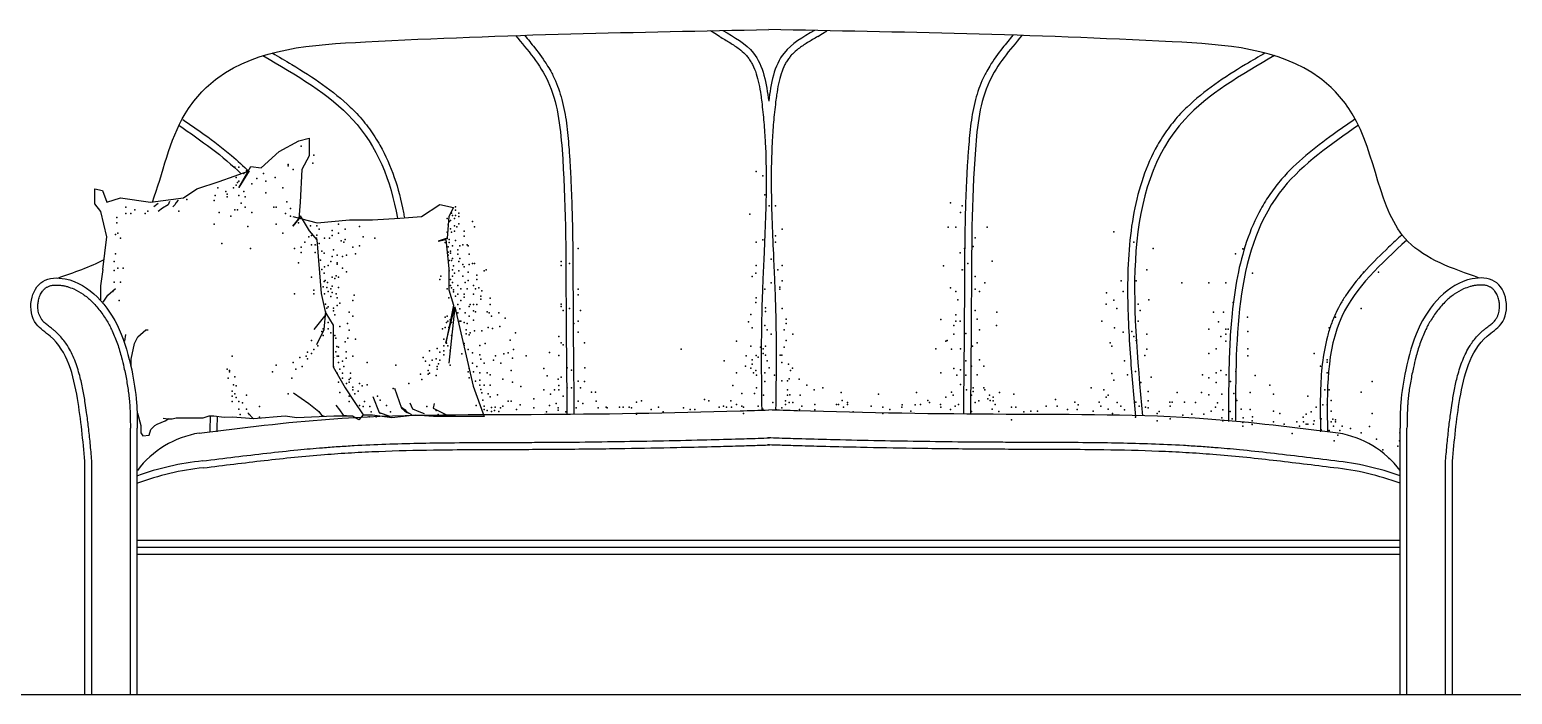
# Model space of a CAD drawing. Header units: inches. Extents: x 11 to 53.5, y 7.4 to 32.2.
# Drawn here: x 43.636 to 45.755, y 24.025 to 24.975 of the extents above; entities that cross this region are included whole.
import ezdxf

# ---------------------------------------------------------------- set-up
doc = ezdxf.new("R2010")
doc.units = ezdxf.units.IN
doc.header["$MEASUREMENT"] = 0
doc.layers.add('02', color=2, linetype='Continuous')
doc.layers.add('1', color=1, linetype='Continuous')

msp = doc.modelspace()

# ---------------------------------------------------------------- linework, layer by layer
at = {"layer": '02'}
for p, q in [((44.6153, 24.9696), (44.6092, 24.9735)), ((44.622, 24.9652), (44.6153, 24.9696)), ((44.7625, 24.9652), (44.7691, 24.9696)), ((44.7691, 24.9696), (44.7753, 24.9735)), ((43.8195, 24.7264), (43.8131, 24.7216)), ((43.8259, 24.72), (43.8195, 24.7152)), ((43.8339, 24.7248), (43.8259, 24.72)), ((43.8355, 24.7296), (43.8339, 24.7248)), ((43.8435, 24.7248), (43.8403, 24.7216)), ((43.8451, 24.728), (43.8435, 24.7248)), ((43.8483, 24.7312), (43.8451, 24.728)), ((45.5975, 24.6817), (45.5977, 24.6818)), ((45.5977, 24.6818), (45.5978, 24.6819)), ((43.7405, 24.632), (43.7371, 24.6088)), ((43.7371, 24.6088), (43.7371, 24.5886)), ((43.741, 24.5857), (43.7474, 24.5953)), ((43.7474, 24.5953), (43.7586, 24.6049)), ((43.7906, 24.5361), (43.8019, 24.5457)), ((43.8019, 24.5457), (43.8051, 24.5457)), ((43.773, 24.5393), (43.7714, 24.5297)), ((43.781, 24.5042), (43.7858, 24.5265)), ((43.7858, 24.5265), (43.7906, 24.5361)), ((43.781, 24.4946), (43.781, 24.5042)), ((44.1572, 24.4624), (44.1675, 24.4341)), ((44.0129, 24.456), (44.0348, 24.4406)), ((44.0348, 24.4406), (44.049, 24.429)), ((44.1263, 24.4508), (44.1353, 24.4277)), ((44.1791, 24.4418), (44.183, 24.4328)), ((44.2139, 24.4406), (44.2126, 24.4341)), ((43.79, 24.427), (43.7945, 24.409)), ((43.8293, 24.4157), (43.8349, 24.4191)), ((44.049, 24.429), (44.0529, 24.4238)), ((44.0529, 24.4238), (44.0567, 24.4225)), ((44.0735, 24.438), (44.0786, 24.4315)), ((44.0786, 24.4315), (44.0838, 24.4238)), ((44.0838, 24.4238), (44.098, 24.4225)), ((44.1353, 24.4277), (44.1508, 24.4225)), ((44.1675, 24.4354), (44.1727, 24.4315)), ((44.1675, 24.4341), (44.1714, 24.4303)), ((44.1714, 24.4303), (44.1753, 24.4277)), ((44.1727, 24.4315), (44.174, 24.429)), ((44.174, 24.429), (44.1817, 24.4251)), ((44.1753, 24.4277), (44.1791, 24.4264)), ((44.183, 24.4328), (44.192, 24.429)), ((44.192, 24.429), (44.1997, 24.4264)), ((44.2126, 24.4341), (44.2307, 24.4251)), ((43.7797, 24.0251), (43.7797, 24.4053)), ((43.7897, 24.0251), (43.7897, 24.4054)), ((43.7945, 24.409), (43.7945, 24.3989)), ((43.7945, 24.3989), (43.7978, 24.3944)), ((43.8068, 24.3955), (43.8091, 24.4034)), ((43.8091, 24.4034), (43.8147, 24.409)), ((43.8147, 24.409), (43.818, 24.4112)), ((43.818, 24.4112), (43.8293, 24.4157)), ((45.5947, 24.0251), (45.5947, 24.4054)), ((45.6047, 24.0251), (45.6047, 24.4053)), ((43.7978, 24.3944), (43.8068, 24.3955)), ((43.7147, 24.0251), (43.7147, 24.3581)), ((43.7247, 24.0251), (43.7247, 24.3603)), ((45.6597, 24.0251), (45.6597, 24.3603)), ((45.6697, 24.0251), (45.6697, 24.3581)), ((43.7897, 24.2451), (45.5947, 24.2451)), ((43.7897, 24.2351), (45.5947, 24.2351)), ((43.7897, 24.2251), (45.5947, 24.2251))]:
    msp.add_line(p, q, dxfattribs=at)
for points in [[(43.7405, 24.632), (43.7462, 24.679), (43.7376, 24.7153), (43.729, 24.726), (43.729, 24.7474), (43.7398, 24.7453), (43.7462, 24.7282), (43.7655, 24.7346), (43.8083, 24.7282), (43.8555, 24.7346), (43.8748, 24.7474), (43.9069, 24.7581), (43.9498, 24.7731), (43.9348, 24.7495), (43.9519, 24.7795), (43.9669, 24.7774), (43.9926, 24.8009), (44.0205, 24.8159), (44.0355, 24.8201), (44.0355, 24.7945), (44.0248, 24.7752), (44.0226, 24.7282), (44.0205, 24.7046), (44.0119, 24.6939), (44.0226, 24.7068), (44.0226, 24.7089), (44.0355, 24.6875), (44.0462, 24.6747), (44.0526, 24.5977), (44.0591, 24.5677), (44.0419, 24.5463)], [(44.012, 24.7078), (44.047, 24.6991), (44.0929, 24.7034), (44.1257, 24.7034), (44.165, 24.7056), (44.1957, 24.7078), (44.2219, 24.7253), (44.2416, 24.7209), (44.235, 24.7078), (44.2328, 24.6772), (44.2197, 24.6729), (44.2306, 24.6751), (44.235, 24.6336), (44.235, 24.603), (44.2416, 24.5812), (44.2306, 24.5267), (44.2438, 24.579), (44.235, 24.4983)], [(44.0462, 24.5249), (44.0569, 24.5463), (44.0591, 24.572)], [(44.0591, 24.5699), (44.0698, 24.5527), (44.0698, 24.4929), (44.0869, 24.4629), (44.0998, 24.4437), (44.1126, 24.4244), (44.1065, 24.4175)], [(44.2438, 24.579), (44.27, 24.4656), (44.2853, 24.4219), (44.2131, 24.4219), (44.1869, 24.4241), (44.1533, 24.4201), (44.1257, 24.4241), (44.1124, 24.4241)], [(43.9558, 24.4189), (43.9443, 24.4196), (43.9259, 24.421), (43.9136, 24.4207), (43.8989, 24.4224), (43.8918, 24.4224), (43.8833, 24.4196), (43.8451, 24.4196), (43.8394, 24.4182), (43.8337, 24.4182), (43.8264, 24.419)], [(44.1065, 24.4175), (44.0974, 24.4224), (44.0704, 24.4224), (44.0175, 24.4201), (44.001, 24.4224), (43.9558, 24.4189), (43.9475, 24.4272)]]:
    msp.add_lwpolyline(points, dxfattribs=at)
for centre, radius, start, end in [((43.8999, 24.2622), 0.1378, 99.1421, 143.0525), ((45.4846, 24.2622), 0.1378, 36.9475, 80.8579), ((43.9238, 23.9667), 0.394, 95.9204, 109.8962), ((45.4607, 23.9667), 0.394, 70.1038, 84.0796), ((43.9238, 23.9667), 0.384, 95.9204, 110.4372), ((45.4607, 23.9667), 0.384, 69.5628, 84.0796)]:
    msp.add_arc(centre, radius, start, end, dxfattribs=at)
for points, knots in [([(43.8112, 24.7285), (43.8265, 24.7692), (43.8397, 24.8422), (43.9372, 24.9472), (44.2466, 24.9668), (44.5047, 24.9716), (44.6922, 24.9751)], [183.621152, 183.621152, 183.621152, 183.621152, 313.989475, 383.583423, 600.64007, 1177.417108, 1177.417108, 1177.417108, 1177.417108]), ([(44.6269, 24.9738), (44.6433, 24.9645), (44.6814, 24.9427), (44.6891, 24.8979), (44.6922, 24.8727)], [0, 0, 0, 0, 54.000208, 126.380404, 126.380404, 126.380404, 126.380404]), ([(44.7575, 24.9738), (44.7412, 24.9645), (44.7031, 24.9427), (44.6953, 24.8979), (44.6922, 24.8727)], [0, 0, 0, 0, 54.000208, 126.380404, 126.380404, 126.380404, 126.380404]), ([(44.3431, 24.967), (44.3481, 24.9611), (44.3531, 24.9551), (44.3645, 24.9406), (44.3707, 24.9321), (44.3783, 24.9198), (44.3802, 24.9164), (44.3833, 24.9106), (44.3845, 24.9082), (44.388, 24.9008), (44.39, 24.8958), (44.3936, 24.8856), (44.3952, 24.8804), (44.3995, 24.864), (44.4016, 24.8526), (44.4047, 24.8297), (44.4057, 24.8182), (44.4069, 24.8031), (44.4071, 24.7994), (44.4076, 24.792), (44.4079, 24.7883), (44.4086, 24.7772), (44.409, 24.7699), (44.4101, 24.7478), (44.4106, 24.7332), (44.4119, 24.6895), (44.4122, 24.6606), (44.4124, 24.6173), (44.4125, 24.6028), (44.4126, 24.5695), (44.4127, 24.5507), (44.413, 24.513), (44.4132, 24.4941), (44.4136, 24.4586), (44.4138, 24.4421), (44.4139, 24.4255)], [7.769083, 7.769083, 7.769083, 7.769083, 30.51041, 30.51041, 61.02082, 61.02082, 72.192638, 72.192638, 79.9407, 79.9407, 95.436825, 95.436825, 110.93295, 110.93295, 144.177473, 144.177473, 177.421995, 177.421995, 188.305512, 188.305512, 199.189029, 199.189029, 220.956064, 220.956064, 264.490133, 264.490133, 351.558271, 351.558271, 395.246772, 395.246772, 451.894544, 451.894544, 508.542316, 508.542316, 558.108806, 558.108806, 558.108806, 558.108806]), ([(44.622, 24.9652), (44.627, 24.9623), (44.632, 24.9594), (44.6414, 24.9536), (44.6459, 24.9506), (44.653, 24.9451), (44.6559, 24.9426), (44.6598, 24.9386), (44.6611, 24.9372), (44.6629, 24.9349), (44.6635, 24.9341), (44.6647, 24.9324), (44.6653, 24.9315), (44.667, 24.9288), (44.6681, 24.927), (44.6712, 24.921), (44.6729, 24.9167), (44.6759, 24.9075), (44.6771, 24.9026), (44.6793, 24.8925), (44.6802, 24.8872), (44.6814, 24.8786), (44.6819, 24.8752), (44.6829, 24.8669), (44.6834, 24.862), (44.6844, 24.8523), (44.6849, 24.8474), (44.6861, 24.8329), (44.6868, 24.8232), (44.6883, 24.7945), (44.6886, 24.7755), (44.6885, 24.7223), (44.6871, 24.6884), (44.685, 24.6416), (44.6844, 24.6289), (44.6835, 24.6067), (44.6831, 24.5972), (44.6826, 24.5808), (44.6824, 24.574), (44.6821, 24.5602), (44.6819, 24.5534), (44.6817, 24.5327), (44.6816, 24.5189), (44.6817, 24.4805), (44.6819, 24.4559), (44.6822, 24.4313)], [0, 0, 0, 0, 16.781104, 16.781104, 33.562208, 33.562208, 46.622306, 46.622306, 53.513877, 53.513877, 57.363725, 57.363725, 61.213573, 61.213573, 68.913269, 68.913269, 84.67411, 84.67411, 100.434952, 100.434952, 116.195793, 116.195793, 126.027615, 126.027615, 140.312782, 140.312782, 154.597949, 154.597949, 183.168284, 183.168284, 240.308952, 240.308952, 344.002236, 344.002236, 382.787593, 382.787593, 411.521327, 411.521327, 432.189806, 432.189806, 452.858285, 452.858285, 494.195242, 494.195242, 567.652964, 567.652964, 567.652964, 567.652964]), ([(44.7625, 24.9652), (44.7574, 24.9623), (44.7525, 24.9594), (44.743, 24.9536), (44.7386, 24.9506), (44.7315, 24.9451), (44.7286, 24.9426), (44.7247, 24.9386), (44.7234, 24.9372), (44.7216, 24.9349), (44.721, 24.9341), (44.7197, 24.9324), (44.7191, 24.9315), (44.7174, 24.9288), (44.7164, 24.927), (44.7133, 24.921), (44.7116, 24.9167), (44.7086, 24.9075), (44.7073, 24.9026), (44.7052, 24.8925), (44.7043, 24.8872), (44.7031, 24.8786), (44.7026, 24.8752), (44.7016, 24.8669), (44.7011, 24.862), (44.7, 24.8523), (44.6996, 24.8474), (44.6983, 24.8329), (44.6977, 24.8232), (44.6962, 24.7945), (44.6958, 24.7755), (44.6959, 24.7223), (44.6974, 24.6884), (44.6995, 24.6416), (44.7, 24.6289), (44.701, 24.6067), (44.7014, 24.5972), (44.7019, 24.5808), (44.7021, 24.574), (44.7024, 24.5602), (44.7026, 24.5534), (44.7028, 24.5327), (44.7029, 24.5189), (44.7028, 24.4805), (44.7025, 24.4559), (44.7022, 24.4313)], [0, 0, 0, 0, 16.781104, 16.781104, 33.562208, 33.562208, 46.622306, 46.622306, 53.513877, 53.513877, 57.363725, 57.363725, 61.213573, 61.213573, 68.913269, 68.913269, 84.67411, 84.67411, 100.434952, 100.434952, 116.195793, 116.195793, 126.027615, 126.027615, 140.312782, 140.312782, 154.597949, 154.597949, 183.168284, 183.168284, 240.308952, 240.308952, 344.002236, 344.002236, 382.787593, 382.787593, 411.521327, 411.521327, 432.189806, 432.189806, 452.858285, 452.858285, 494.195242, 494.195242, 567.652964, 567.652964, 567.652964, 567.652964]), ([(45.0414, 24.967), (45.0364, 24.9611), (45.0314, 24.9551), (45.02, 24.9406), (45.0138, 24.9321), (45.0062, 24.9198), (45.0043, 24.9164), (45.0012, 24.9106), (45, 24.9082), (44.9965, 24.9008), (44.9945, 24.8958), (44.9909, 24.8856), (44.9893, 24.8804), (44.985, 24.864), (44.9829, 24.8526), (44.9798, 24.8297), (44.9788, 24.8182), (44.9776, 24.8031), (44.9774, 24.7994), (44.9768, 24.792), (44.9766, 24.7883), (44.9759, 24.7772), (44.9755, 24.7699), (44.9744, 24.7478), (44.9739, 24.7332), (44.9726, 24.6895), (44.9723, 24.6606), (44.9721, 24.6173), (44.972, 24.6028), (44.9719, 24.5695), (44.9717, 24.5507), (44.9714, 24.513), (44.9713, 24.4941), (44.9709, 24.4586), (44.9707, 24.4421), (44.9706, 24.4255)], [7.769083, 7.769083, 7.769083, 7.769083, 30.51041, 30.51041, 61.02082, 61.02082, 72.192638, 72.192638, 79.9407, 79.9407, 95.436825, 95.436825, 110.93295, 110.93295, 144.177473, 144.177473, 177.421995, 177.421995, 188.305512, 188.305512, 199.189029, 199.189029, 220.956064, 220.956064, 264.490133, 264.490133, 351.558271, 351.558271, 395.246772, 395.246772, 451.894544, 451.894544, 508.542316, 508.542316, 558.108806, 558.108806, 558.108806, 558.108806]), ([(43.9691, 24.9379), (44.0166, 24.9104), (44.1147, 24.8537), (44.1521, 24.7598), (44.1615, 24.7054)], [0, 0, 0, 0, 157.272104, 324.990671, 324.990671, 324.990671, 324.990671]), ([(43.9825, 24.9417), (43.9919, 24.9363), (44.0013, 24.9308), (44.0257, 24.9161), (44.0405, 24.9067), (44.0687, 24.8867), (44.082, 24.876), (44.0973, 24.8614), (44.1004, 24.8582), (44.1066, 24.8515), (44.1098, 24.848), (44.1158, 24.8407), (44.1186, 24.837), (44.1269, 24.8257), (44.1319, 24.8178), (44.1447, 24.7952), (44.1515, 24.7798), (44.1626, 24.7477), (44.1669, 24.731), (44.1706, 24.7112), (44.1711, 24.7086), (44.1715, 24.7061)], [9.238552, 9.238552, 9.238552, 9.238552, 40.295184, 40.295184, 91.036125, 91.036125, 141.777066, 141.777066, 155.304378, 155.304378, 169.871718, 169.871718, 184.439059, 184.439059, 213.57374, 213.57374, 265.96019, 265.96019, 318.346639, 318.346639, 326.041449, 326.041449, 326.041449, 326.041449]), ([(45.402, 24.9417), (45.3926, 24.9363), (45.3832, 24.9308), (45.3588, 24.9161), (45.3439, 24.9067), (45.3158, 24.8867), (45.3025, 24.876), (45.2872, 24.8614), (45.2841, 24.8582), (45.2778, 24.8515), (45.2747, 24.848), (45.2687, 24.8407), (45.2658, 24.837), (45.2576, 24.8257), (45.2525, 24.8178), (45.2397, 24.7952), (45.233, 24.7798), (45.2219, 24.7477), (45.2176, 24.731), (45.2111, 24.6965), (45.2088, 24.6787), (45.2059, 24.6422), (45.2053, 24.6235), (45.2053, 24.5725), (45.2069, 24.5395), (45.2114, 24.4783), (45.214, 24.4502), (45.2166, 24.4221)], [9.238552, 9.238552, 9.238552, 9.238552, 40.295184, 40.295184, 91.036125, 91.036125, 141.777066, 141.777066, 155.304378, 155.304378, 169.871718, 169.871718, 184.439059, 184.439059, 213.57374, 213.57374, 265.96019, 265.96019, 318.346639, 318.346639, 370.733089, 370.733089, 423.119538, 423.119538, 511.5341, 511.5341, 585.363143, 585.363143, 585.363143, 585.363143]), ([(43.8549, 24.8466), (43.8651, 24.8396), (43.8753, 24.8325), (43.8987, 24.8156), (43.9119, 24.8056), (43.933, 24.7877), (43.9413, 24.7801), (43.9491, 24.7721)], [0, 0, 0, 0, 35.759151, 35.759151, 83.698551, 83.698551, 117.08056, 117.08056, 117.08056, 117.08056]), ([(45.5295, 24.8466), (45.5194, 24.8396), (45.5092, 24.8325), (45.4858, 24.8156), (45.4726, 24.8056), (45.4477, 24.7845), (45.436, 24.7734), (45.4226, 24.758), (45.4198, 24.7546), (45.4144, 24.7478), (45.4119, 24.7442), (45.4044, 24.7335), (45.3999, 24.7262), (45.3876, 24.7039), (45.381, 24.6884), (45.37, 24.6561), (45.3657, 24.6394), (45.3589, 24.605), (45.3565, 24.5874), (45.3519, 24.5421), (45.3506, 24.514), (45.3496, 24.4623), (45.3496, 24.4386), (45.3496, 24.4151)], [0, 0, 0, 0, 35.759151, 35.759151, 83.698551, 83.698551, 131.637951, 131.637951, 144.827299, 144.827299, 158.016646, 158.016646, 184.395341, 184.395341, 235.69479, 235.69479, 286.99424, 286.99424, 338.293689, 338.293689, 416.123913, 416.123913, 480.421351, 480.421351, 480.421351, 480.421351]), ([(45.5975, 24.6817), (45.5911, 24.6758), (45.5847, 24.6699), (45.5675, 24.6536), (45.5567, 24.6431), (45.5366, 24.6212), (45.5272, 24.6098), (45.516, 24.5934), (45.5132, 24.589), (45.5079, 24.5799), (45.5055, 24.5753), (45.5019, 24.5679), (45.5007, 24.5651), (45.4984, 24.5594), (45.4973, 24.5566), (45.4942, 24.5479), (45.4924, 24.5421), (45.4875, 24.5234), (45.4852, 24.5103), (45.4821, 24.4837), (45.4814, 24.4702), (45.4806, 24.4429), (45.4807, 24.4292), (45.4809, 24.4103), (45.481, 24.4051), (45.4811, 24.4)], [0, 0, 0, 0, 24.879577, 24.879577, 67.832657, 67.832657, 110.785737, 110.785737, 126.406226, 126.406226, 141.702764, 141.702764, 150.763165, 150.763165, 159.823565, 159.823565, 177.944367, 177.944367, 216.878005, 216.878005, 255.811644, 255.811644, 294.745282, 294.745282, 309.389959, 309.389959, 309.389959, 309.389959]), ([(43.7247, 24.359), (43.7239, 24.3673), (43.7232, 24.3756), (43.7216, 24.3914), (43.7208, 24.399), (43.7191, 24.4136), (43.7182, 24.4206), (43.7166, 24.4322), (43.7159, 24.4367), (43.7147, 24.4445), (43.7142, 24.4477), (43.7131, 24.4542), (43.7125, 24.4574), (43.7106, 24.4673), (43.7091, 24.4739), (43.7054, 24.4879), (43.7031, 24.4954), (43.6973, 24.5098), (43.6939, 24.5168), (43.6866, 24.5283), (43.683, 24.533), (43.6778, 24.5387), (43.6765, 24.54), (43.674, 24.5423), (43.6729, 24.5433), (43.6706, 24.5453), (43.6695, 24.5462), (43.6664, 24.5487), (43.6645, 24.5501), (43.6609, 24.5529), (43.6592, 24.5543), (43.6563, 24.5569), (43.655, 24.5582), (43.6535, 24.5601), (43.6531, 24.5606), (43.6523, 24.5617), (43.6519, 24.5623), (43.6509, 24.5642), (43.6502, 24.5655), (43.6488, 24.5692), (43.6482, 24.5718), (43.6475, 24.5772), (43.6474, 24.5799), (43.6478, 24.5846), (43.6481, 24.5864), (43.649, 24.5907), (43.6498, 24.5931), (43.6517, 24.5975), (43.6529, 24.5995), (43.6552, 24.6026), (43.6563, 24.6038), (43.6579, 24.6052), (43.6584, 24.6056), (43.6592, 24.6062), (43.6596, 24.6065), (43.6604, 24.607), (43.661, 24.6073), (43.6622, 24.6079), (43.6629, 24.6082), (43.665, 24.6089), (43.6667, 24.6093), (43.6701, 24.6099), (43.672, 24.61), (43.6759, 24.61), (43.6779, 24.6099), (43.6816, 24.6095), (43.6832, 24.6092), (43.6865, 24.6085), (43.6881, 24.6082), (43.6928, 24.6068), (43.6959, 24.6057), (43.7035, 24.6023), (43.7079, 24.5998), (43.7164, 24.5939), (43.7204, 24.5905), (43.7263, 24.5848), (43.7284, 24.5826), (43.7324, 24.5782), (43.7344, 24.5758), (43.7399, 24.5687), (43.7433, 24.5636), (43.7491, 24.5539), (43.7515, 24.5492), (43.7566, 24.5384), (43.7591, 24.5322), (43.7635, 24.5195), (43.7654, 24.5129), (43.7684, 24.5017), (43.7695, 24.497), (43.7713, 24.489), (43.772, 24.4858), (43.7733, 24.4793), (43.7739, 24.476), (43.7756, 24.4663), (43.7766, 24.4598), (43.7778, 24.4504), (43.7781, 24.4474), (43.7786, 24.4421), (43.7787, 24.4399), (43.779, 24.4352), (43.7792, 24.4329), (43.7794, 24.4259), (43.7796, 24.4212), (43.7797, 24.4128), (43.7797, 24.4091), (43.7797, 24.4053)], [0, 0, 0, 0, 25.305742, 25.305742, 48.195609, 48.195609, 69.086481, 69.086481, 82.388445, 82.388445, 91.719908, 91.719908, 101.05137, 101.05137, 119.714295, 119.714295, 141.076683, 141.076683, 162.43907, 162.43907, 178.355518, 178.355518, 183.331013, 183.331013, 187.32049, 187.32049, 191.309967, 191.309967, 198.354491, 198.354491, 205.399015, 205.399015, 212.443538, 212.443538, 215.408694, 215.408694, 218.373849, 218.373849, 224.304161, 224.304161, 234.222923, 234.222923, 244.141685, 244.141685, 250.678372, 250.678372, 259.470674, 259.470674, 268.262975, 268.262975, 275.054485, 275.054485, 278.103192, 278.103192, 280.04752, 280.04752, 283.232326, 283.232326, 286.417132, 286.417132, 293.271237, 293.271237, 300.125342, 300.125342, 306.979447, 306.979447, 312.490447, 312.490447, 318.001446, 318.001446, 329.023445, 329.023445, 346.040108, 346.040108, 363.056772, 363.056772, 372.751734, 372.751734, 382.446695, 382.446695, 401.836619, 401.836619, 418.452733, 418.452733, 439.556493, 439.556493, 460.660254, 460.660254, 475.487745, 475.487745, 485.583968, 485.583968, 495.680191, 495.680191, 515.872637, 515.872637, 525.1897, 525.1897, 532.369609, 532.369609, 539.549517, 539.549517, 553.909334, 553.909334, 565.179829, 565.179829, 565.179829, 565.179829]), ([(45.6598, 24.359), (45.6606, 24.3673), (45.6613, 24.3756), (45.6629, 24.3914), (45.6637, 24.399), (45.6654, 24.4136), (45.6663, 24.4206), (45.6679, 24.4322), (45.6685, 24.4367), (45.6698, 24.4445), (45.6703, 24.4477), (45.6714, 24.4542), (45.672, 24.4574), (45.6739, 24.4673), (45.6753, 24.4739), (45.679, 24.4879), (45.6814, 24.4954), (45.6872, 24.5098), (45.6906, 24.5168), (45.6979, 24.5283), (45.7014, 24.533), (45.7067, 24.5387), (45.708, 24.54), (45.7104, 24.5423), (45.7115, 24.5433), (45.7138, 24.5453), (45.715, 24.5462), (45.7181, 24.5487), (45.72, 24.5501), (45.7236, 24.5529), (45.7253, 24.5543), (45.7282, 24.5569), (45.7295, 24.5582), (45.731, 24.5601), (45.7314, 24.5606), (45.7322, 24.5617), (45.7326, 24.5623), (45.7336, 24.5642), (45.7342, 24.5655), (45.7357, 24.5692), (45.7363, 24.5718), (45.737, 24.5772), (45.7371, 24.5799), (45.7367, 24.5846), (45.7364, 24.5864), (45.7355, 24.5907), (45.7347, 24.5931), (45.7327, 24.5975), (45.7316, 24.5995), (45.7293, 24.6026), (45.7282, 24.6038), (45.7266, 24.6052), (45.7261, 24.6056), (45.7252, 24.6062), (45.7249, 24.6065), (45.724, 24.607), (45.7235, 24.6073), (45.7222, 24.6079), (45.7216, 24.6082), (45.7194, 24.6089), (45.7178, 24.6093), (45.7143, 24.6099), (45.7125, 24.61), (45.7086, 24.61), (45.7066, 24.6099), (45.7029, 24.6095), (45.7012, 24.6092), (45.698, 24.6085), (45.6964, 24.6082), (45.6916, 24.6068), (45.6886, 24.6057), (45.681, 24.6023), (45.6766, 24.5998), (45.6681, 24.5939), (45.6641, 24.5905), (45.6582, 24.5848), (45.6561, 24.5826), (45.6521, 24.5782), (45.6501, 24.5758), (45.6446, 24.5687), (45.6412, 24.5636), (45.6354, 24.5539), (45.6329, 24.5492), (45.6279, 24.5384), (45.6254, 24.5322), (45.621, 24.5195), (45.619, 24.5129), (45.6161, 24.5017), (45.615, 24.497), (45.6132, 24.489), (45.6125, 24.4858), (45.6112, 24.4793), (45.6106, 24.476), (45.6088, 24.4663), (45.6078, 24.4598), (45.6067, 24.4504), (45.6064, 24.4474), (45.6059, 24.4421), (45.6057, 24.4399), (45.6054, 24.4352), (45.6053, 24.4329), (45.605, 24.4259), (45.6049, 24.4212), (45.6048, 24.4128), (45.6048, 24.4091), (45.6047, 24.4053)], [0, 0, 0, 0, 25.305742, 25.305742, 48.195609, 48.195609, 69.086481, 69.086481, 82.388445, 82.388445, 91.719908, 91.719908, 101.05137, 101.05137, 119.714295, 119.714295, 141.076683, 141.076683, 162.43907, 162.43907, 178.355518, 178.355518, 183.331013, 183.331013, 187.32049, 187.32049, 191.309967, 191.309967, 198.354491, 198.354491, 205.399015, 205.399015, 212.443538, 212.443538, 215.408694, 215.408694, 218.373849, 218.373849, 224.304161, 224.304161, 234.222923, 234.222923, 244.141685, 244.141685, 250.678372, 250.678372, 259.470674, 259.470674, 268.262975, 268.262975, 275.054485, 275.054485, 278.103192, 278.103192, 280.04752, 280.04752, 283.232326, 283.232326, 286.417132, 286.417132, 293.271237, 293.271237, 300.125342, 300.125342, 306.979447, 306.979447, 312.490447, 312.490447, 318.001446, 318.001446, 329.023445, 329.023445, 346.040108, 346.040108, 363.056772, 363.056772, 372.751734, 372.751734, 382.446695, 382.446695, 401.836619, 401.836619, 418.452733, 418.452733, 439.556493, 439.556493, 460.660254, 460.660254, 475.487745, 475.487745, 485.583968, 485.583968, 495.680191, 495.680191, 515.872637, 515.872637, 525.1897, 525.1897, 532.369609, 532.369609, 539.549517, 539.549517, 553.909334, 553.909334, 565.179829, 565.179829, 565.179829, 565.179829]), ([(43.878, 24.3982), (43.9401, 24.406), (44.0977, 24.4258), (44.3564, 24.4239), (44.5655, 24.4274), (44.6786, 24.431), (44.6922, 24.4314)], [0, 0, 0, 0, 187.733217, 476.065537, 774.476161, 815.482572, 815.482572, 815.482572, 815.482572]), ([(43.9037, 24.4219), (43.9037, 24.4197), (43.9036, 24.4176), (43.9036, 24.4103), (43.9035, 24.4051), (43.9034, 24.4)], [288.689348, 288.689348, 288.689348, 288.689348, 294.745282, 294.745282, 309.389959, 309.389959, 309.389959, 309.389959]), ([(45.5065, 24.3982), (45.4444, 24.406), (45.2868, 24.4258), (45.0281, 24.4239), (44.819, 24.4274), (44.7059, 24.431), (44.6922, 24.4314)], [0, 0, 0, 0, 187.733217, 476.065537, 774.476161, 815.482572, 815.482572, 815.482572, 815.482572]), ([(43.883, 24.3585), (43.9138, 24.3624), (43.9444, 24.3662), (43.9897, 24.3713), (44.0044, 24.3729), (44.0309, 24.3755), (44.0426, 24.3765), (44.0618, 24.3781), (44.0693, 24.3786), (44.0844, 24.3796), (44.0919, 24.3801), (44.1146, 24.3814), (44.1297, 24.382), (44.1753, 24.3837), (44.2058, 24.3842), (44.2545, 24.3847), (44.2726, 24.3848), (44.3076, 24.3849), (44.3246, 24.385), (44.3523, 24.3851), (44.363, 24.3851), (44.3843, 24.3853), (44.395, 24.3853), (44.4271, 24.3856), (44.4485, 24.3859), (44.5126, 24.3868), (44.5553, 24.3876), (44.6137, 24.3891), (44.6294, 24.3895), (44.6557, 24.3902), (44.6664, 24.3906), (44.6826, 24.3911), (44.688, 24.3913), (44.6935, 24.3914)], [0, 0, 0, 0, 93.029303, 93.029303, 138.211748, 138.211748, 174.101738, 174.101738, 197.262319, 197.262319, 220.422901, 220.422901, 266.744065, 266.744065, 359.386393, 359.386393, 413.804986, 413.804986, 464.625334, 464.625334, 496.578378, 496.578378, 528.531422, 528.531422, 592.43751, 592.43751, 720.249685, 720.249685, 767.077278, 767.077278, 799.081714, 799.081714, 815.482572, 815.482572, 815.482572, 815.482572]), ([(43.8842, 24.3486), (43.9134, 24.3523), (43.9424, 24.3559), (44, 24.3625), (44.0287, 24.3654), (44.0636, 24.3682), (44.0701, 24.3686), (44.0829, 24.3695), (44.0894, 24.3699), (44.1088, 24.371), (44.1217, 24.3717), (44.1607, 24.3732), (44.1868, 24.3739), (44.2312, 24.3745), (44.2493, 24.3747), (44.2819, 24.3749), (44.2963, 24.3749), (44.3254, 24.375), (44.34, 24.375), (44.3694, 24.3752), (44.3841, 24.3753), (44.4281, 24.3756), (44.4574, 24.376), (44.5114, 24.3768), (44.5361, 24.3773), (44.5773, 24.3782), (44.5939, 24.3786), (44.6218, 24.3793), (44.6332, 24.3796), (44.653, 24.3802), (44.6615, 24.3804), (44.6779, 24.3809), (44.6859, 24.3812), (44.6938, 24.3814)], [0, 0, 0, 0, 88.154578, 88.154578, 176.309156, 176.309156, 196.226736, 196.226736, 216.144315, 216.144315, 255.979475, 255.979475, 335.649795, 335.649795, 390.502051, 390.502051, 433.831305, 433.831305, 477.655, 477.655, 521.478694, 521.478694, 609.126083, 609.126083, 682.872354, 682.872354, 732.365471, 732.365471, 766.35293, 766.35293, 791.581183, 791.581183, 815.482572, 815.482572, 815.482572, 815.482572]), ([(45.5003, 24.3486), (45.4711, 24.3523), (45.4421, 24.3559), (45.3845, 24.3625), (45.3558, 24.3654), (45.3208, 24.3682), (45.3144, 24.3686), (45.3015, 24.3695), (45.2951, 24.3699), (45.2757, 24.371), (45.2628, 24.3717), (45.2238, 24.3732), (45.1976, 24.3739), (45.1533, 24.3745), (45.1352, 24.3747), (45.1026, 24.3749), (45.0882, 24.3749), (45.0591, 24.375), (45.0444, 24.375), (45.0151, 24.3752), (45.0004, 24.3753), (44.9564, 24.3756), (44.9271, 24.376), (44.8731, 24.3768), (44.8484, 24.3773), (44.8071, 24.3782), (44.7906, 24.3786), (44.7626, 24.3793), (44.7513, 24.3796), (44.7315, 24.3802), (44.723, 24.3804), (44.7066, 24.3809), (44.6986, 24.3812), (44.6906, 24.3814)], [0, 0, 0, 0, 88.154578, 88.154578, 176.309156, 176.309156, 196.226736, 196.226736, 216.144315, 216.144315, 255.979475, 255.979475, 335.649795, 335.649795, 390.502051, 390.502051, 433.831305, 433.831305, 477.655, 477.655, 521.478694, 521.478694, 609.126083, 609.126083, 682.872354, 682.872354, 732.365471, 732.365471, 766.35293, 766.35293, 791.581183, 791.581183, 815.482572, 815.482572, 815.482572, 815.482572]), ([(45.5015, 24.3585), (45.4707, 24.3624), (45.4401, 24.3662), (45.3948, 24.3713), (45.38, 24.3729), (45.3536, 24.3755), (45.3419, 24.3765), (45.3227, 24.3781), (45.3152, 24.3786), (45.3001, 24.3796), (45.2926, 24.3801), (45.2699, 24.3814), (45.2548, 24.382), (45.2092, 24.3837), (45.1787, 24.3842), (45.1299, 24.3847), (45.1119, 24.3848), (45.0768, 24.3849), (45.0599, 24.385), (45.0322, 24.3851), (45.0215, 24.3851), (45.0001, 24.3853), (44.9894, 24.3853), (44.9574, 24.3856), (44.936, 24.3859), (44.8719, 24.3868), (44.8292, 24.3876), (44.7708, 24.3891), (44.7551, 24.3895), (44.7288, 24.3902), (44.7181, 24.3906), (44.7019, 24.3911), (44.6964, 24.3913), (44.691, 24.3914)], [0, 0, 0, 0, 93.029303, 93.029303, 138.211748, 138.211748, 174.101738, 174.101738, 197.262319, 197.262319, 220.422901, 220.422901, 266.744065, 266.744065, 359.386393, 359.386393, 413.804986, 413.804986, 464.625334, 464.625334, 496.578378, 496.578378, 528.531422, 528.531422, 592.43751, 592.43751, 720.249685, 720.249685, 767.077278, 767.077278, 799.081714, 799.081714, 815.482572, 815.482572, 815.482572, 815.482572])]:
    msp.add_open_spline(points, degree=3, knots=knots, dxfattribs=at)
for points in [[(45.7085, 24.62), (45.6061, 24.6723), (45.5265, 24.8548), (45.4796, 24.9062), (45.2688, 24.9577), (44.6922, 24.9751)], [(44.3303, 24.9666), (44.3766, 24.9014), (44.3968, 24.8037), (44.4025, 24.5853), (44.4039, 24.4254)], [(45.0542, 24.9666), (45.0079, 24.9014), (44.9877, 24.8037), (44.9819, 24.5853), (44.9806, 24.4254)], [(45.4153, 24.9379), (45.2871, 24.8468), (45.2266, 24.423)], [(45.5352, 24.8384), (45.4282, 24.7491), (45.3596, 24.4151)], [(45.6043, 24.6743), (45.5117, 24.5652), (45.4911, 24.4002)], [(43.7147, 24.3581), (43.7041, 24.4476), (43.6653, 24.5367), (43.6453, 24.5543), (43.6383, 24.5883), (43.6547, 24.6152), (43.6864, 24.6188), (43.7322, 24.593), (43.7638, 24.5466), (43.7816, 24.4886), (43.7886, 24.4417), (43.7897, 24.4054)], [(45.6697, 24.3581), (45.6804, 24.4476), (45.7192, 24.5367), (45.7391, 24.5543), (45.7462, 24.5883), (45.7298, 24.6152), (45.698, 24.6188), (45.6522, 24.593), (45.6207, 24.5466), (45.6029, 24.4886), (45.5959, 24.4417), (45.5947, 24.4054)]]:
    msp.add_spline(points, degree=3, dxfattribs=at)
for points in [[(43.8492, 24.8384), (43.8808, 24.8164), (43.9124, 24.7945), (43.9381, 24.769)], [(43.676, 24.62), (43.6991, 24.628), (43.7222, 24.636), (43.7423, 24.6465)], [(43.8937, 24.4224), (43.8936, 24.415), (43.8935, 24.4076), (43.8934, 24.4002)]]:
    msp.add_open_spline(points, degree=3, dxfattribs=at)
for p in [(44.0237, 24.8084), (43.929, 24.7787), (43.9346, 24.7787), (44.0051, 24.7825), (44.0051, 24.7806), (44.0404, 24.7843), (44.0422, 24.7954), (43.9309, 24.7639), (43.9327, 24.7565), (43.9346, 24.7584), (43.942, 24.7695), (43.9457, 24.7732), (43.9606, 24.7621), (43.9699, 24.7695), (43.9736, 24.7584), (43.9866, 24.7639), (44.0125, 24.775), (44.6745, 24.7724), (44.6837, 24.7663), (43.9012, 24.738), (43.9049, 24.7491), (43.916, 24.7436), (43.9179, 24.7398), (43.9179, 24.7361), (43.9272, 24.7491), (43.9309, 24.7528), (43.9346, 24.738), (43.942, 24.7436), (43.9439, 24.7361), (43.9532, 24.7547), (43.9736, 24.7417), (43.9977, 24.7491), (44.6868, 24.7387), (43.7731, 24.7213), (43.7861, 24.7176), (43.8047, 24.7158), (43.8492, 24.7158), (43.8604, 24.7324), (43.8993, 24.7306), (43.9068, 24.7139), (43.929, 24.7176), (43.9327, 24.7176), (43.9383, 24.7269), (43.9439, 24.7213), (43.9532, 24.7139), (43.9847, 24.7213), (43.9884, 24.7213), (44.0033, 24.7287), (44.0088, 24.7195), (44.2447, 24.7216), (44.2447, 24.7171), (44.6929, 24.7234), (44.7021, 24.7234), (44.9523, 24.7275), (44.969, 24.7234), (43.7602, 24.7065), (43.7602, 24.6991), (43.7731, 24.7121), (43.7806, 24.7121), (43.801, 24.7121), (43.8993, 24.6972), (43.9235, 24.7084), (43.9476, 24.6935), (43.9884, 24.6972), (44.0014, 24.7121), (44.0088, 24.7084), (44.02, 24.6991), (44.0373, 24.6946), (44.0463, 24.6946), (44.0775, 24.6972), (44.1072, 24.6935), (44.2327, 24.7051), (44.2342, 24.6961), (44.2357, 24.7006), (44.2372, 24.7021), (44.2387, 24.7126), (44.2402, 24.7096), (44.2432, 24.7051), (44.2432, 24.6946), (44.2447, 24.7096), (44.2462, 24.6931), (44.2492, 24.7126), (44.2492, 24.7081), (44.2492, 24.6976), (44.2687, 24.7006), (44.2718, 24.6931), (44.6653, 24.7112), (44.9489, 24.6928), (44.9598, 24.6928), (44.9663, 24.7136), (45.0046, 24.6928), (43.7583, 24.6824), (43.762, 24.6843), (43.7657, 24.6769), (43.9977, 24.6843), (44.0292, 24.6713), (44.0348, 24.6787), (44.0385, 24.6806), (44.0459, 24.6769), (44.0463, 24.6811), (44.0496, 24.6898), (44.0571, 24.6769), (44.0645, 24.6769), (44.0682, 24.688), (44.0682, 24.6806), (44.0775, 24.6843), (44.0812, 24.6732), (44.0849, 24.6713), (44.0868, 24.6898), (44.0868, 24.675), (44.1127, 24.6787), (44.1294, 24.6769), (44.2327, 24.6856), (44.2327, 24.6766), (44.2357, 24.6751), (44.2372, 24.6901), (44.2387, 24.6856), (44.2432, 24.6871), (44.2447, 24.6736), (44.2567, 24.6871), (44.2567, 24.6796), (44.6745, 24.6714), (44.6837, 24.6744), (44.7021, 24.6805), (44.7021, 24.6714), (44.7113, 24.6897), (44.9874, 24.6775), (45.1856, 24.6858), (45.2143, 24.6714), (43.7583, 24.6546), (43.9105, 24.6695), (43.9513, 24.662), (44.0144, 24.662), (44.0237, 24.6639), (44.0237, 24.6565), (44.0385, 24.6676), (44.0441, 24.6676), (44.0441, 24.6565), (44.0496, 24.6695), (44.0534, 24.6583), (44.0569, 24.6556), (44.0682, 24.6509), (44.0701, 24.6602), (44.0756, 24.6528), (44.0831, 24.6509), (44.0886, 24.6528), (44.0979, 24.6639), (44.1016, 24.6546), (44.1072, 24.6658), (44.2297, 24.6706), (44.2342, 24.6646), (44.2342, 24.6571), (44.2342, 24.6526), (44.2357, 24.6706), (44.2372, 24.6586), (44.2372, 24.6556), (44.2402, 24.6661), (44.2477, 24.6601), (44.2477, 24.6541), (44.2507, 24.6661), (44.2552, 24.6676), (44.2612, 24.6676), (44.2627, 24.6661), (44.2642, 24.6541), (44.4199, 24.6622), (44.9659, 24.656), (44.972, 24.6622), (44.9843, 24.6652), (45.2419, 24.6622), (45.3596, 24.6546), (45.3701, 24.6615), (43.7564, 24.6435), (43.7564, 24.6306), (43.762, 24.6343), (43.7694, 24.6343), (44.02, 24.6417), (44.0515, 24.6454), (44.0534, 24.6324), (44.0571, 24.6361), (44.0626, 24.638), (44.0664, 24.6435), (44.0756, 24.6417), (44.0756, 24.6398), (44.0831, 24.6343), (44.2357, 24.6451), (44.2357, 24.6301), (44.2387, 24.6451), (44.2402, 24.6481), (44.2402, 24.6316), (44.2417, 24.6376), (44.2492, 24.6436), (44.2492, 24.6301), (44.2507, 24.6481), (44.2552, 24.6391), (44.2567, 24.6361), (44.2642, 24.6391), (44.2687, 24.6406), (44.2718, 24.6406), (44.2853, 24.6301), (44.2883, 24.6316), (44.3954, 24.6438), (44.3954, 24.6377), (44.4077, 24.6407), (44.6745, 24.6377), (44.696, 24.6469), (44.7052, 24.6315), (44.7113, 24.6377), (44.9419, 24.6372), (44.969, 24.6315), (44.972, 24.6315), (44.9767, 24.6407), (45.0115, 24.6441), (45.2327, 24.6315), (43.7564, 24.6139), (43.7657, 24.6139), (44.0385, 24.6213), (44.0569, 24.6271), (44.0569, 24.6151), (44.0584, 24.6166), (44.0614, 24.6136), (44.0682, 24.6213), (44.0682, 24.6083), (44.0719, 24.6194), (44.0738, 24.6231), (44.0775, 24.6213), (44.0886, 24.6287), (44.2222, 24.6181), (44.2237, 24.6226), (44.2372, 24.6181), (44.2372, 24.6091), (44.2402, 24.6226), (44.2402, 24.6136), (44.2432, 24.6271), (44.2477, 24.6091), (44.2552, 24.6226), (44.2582, 24.6136), (44.2627, 24.6286), (44.2627, 24.6166), (44.2702, 24.6091), (44.2748, 24.6241), (44.2748, 24.6181), (44.6684, 24.6224), (44.6738, 24.6268), (44.696, 24.6132), (44.7113, 24.6162), (44.9874, 24.6224), (45.0011, 24.6129), (45.1959, 24.6162), (45.2174, 24.6162), (45.283, 24.6129), (45.3213, 24.6129), (45.3457, 24.6129), (45.384, 24.6268), (45.5425, 24.6285), (45.564, 24.6285), (43.7546, 24.6009), (43.7639, 24.588), (44.0144, 24.5972), (44.0422, 24.6028), (44.0422, 24.5972), (44.0554, 24.6076), (44.0571, 24.5972), (44.0608, 24.6065), (44.0626, 24.6009), (44.0664, 24.6046), (44.0664, 24.5935), (44.0682, 24.5991), (44.0738, 24.5972), (44.0756, 24.5917), (44.0775, 24.6065), (44.0979, 24.588), (44.0998, 24.5954), (44.2327, 24.6046), (44.2352, 24.5917), (44.2387, 24.6061), (44.2417, 24.6031), (44.2417, 24.6001), (44.2447, 24.5941), (44.2477, 24.5971), (44.2522, 24.6046), (44.2522, 24.5881), (44.2567, 24.5971), (44.2567, 24.5926), (44.2612, 24.6046), (44.2702, 24.5971), (44.2733, 24.6046), (44.2778, 24.6061), (44.2808, 24.5941), (44.2808, 24.5896), (44.2823, 24.6016), (44.2943, 24.5911), (44.4199, 24.604), (44.4201, 24.5962), (44.6745, 24.5917), (44.6868, 24.604), (44.7082, 24.6071), (44.7082, 24.604), (44.9523, 24.6059), (44.9598, 24.6009), (44.9628, 24.5887), (44.9874, 24.604), (44.9935, 24.6009), (45.1751, 24.599), (45.1856, 24.5885), (45.199, 24.6009), (45.2358, 24.5887), (44.0589, 24.5824), (44.0608, 24.5768), (44.0626, 24.5787), (44.0701, 24.5768), (44.0701, 24.5731), (44.0719, 24.5676), (44.0756, 24.5805), (44.0793, 24.5842), (44.0923, 24.5713), (44.0979, 24.5657), (44.2327, 24.5656), (44.2477, 24.5821), (44.2477, 24.5701), (44.2507, 24.5761), (44.2582, 24.5701), (44.2642, 24.5791), (44.2642, 24.5656), (44.2657, 24.5821), (44.2702, 24.5821), (44.2702, 24.5731), (44.2733, 24.5716), (44.2748, 24.5821), (44.2898, 24.5716), (44.2928, 24.5701), (44.2943, 24.5821), (44.2958, 24.5656), (44.3063, 24.5701), (44.3954, 24.5826), (44.3954, 24.5795), (44.3985, 24.5734), (44.4077, 24.5764), (44.423, 24.5734), (44.6669, 24.5677), (44.6738, 24.5851), (44.6876, 24.5772), (44.6876, 24.572), (44.7113, 24.5764), (44.9598, 24.5673), (44.9874, 24.5734), (45.0185, 24.5712), (45.1745, 24.5826), (45.1898, 24.5764), (45.2205, 24.5826), (45.2235, 24.5734), (45.3283, 24.5712), (45.3422, 24.5712), (45.3562, 24.5851), (45.5394, 24.5764), (44.0552, 24.5472), (44.0626, 24.5565), (44.0626, 24.5472), (44.0793, 24.5509), (44.0899, 24.5551), (44.0923, 24.5453), (44.2259, 24.5472), (44.2297, 24.5639), (44.2297, 24.5491), (44.2315, 24.5565), (44.2334, 24.5583), (44.2352, 24.5491), (44.2371, 24.5602), (44.2389, 24.5565), (44.2507, 24.5581), (44.2522, 24.5581), (44.2567, 24.5566), (44.2597, 24.5461), (44.2612, 24.5551), (44.2702, 24.5596), (44.2718, 24.5446), (44.2823, 24.5446), (44.2913, 24.5491), (44.2973, 24.5476), (44.3078, 24.5506), (44.3153, 24.5626), (44.4138, 24.555), (44.4199, 24.5581), (44.6634, 24.5573), (44.6684, 24.5489), (44.6868, 24.5519), (44.6902, 24.546), (44.7144, 24.5458), (44.7174, 24.5611), (44.7174, 24.555), (44.9384, 24.5607), (44.9567, 24.5519), (44.9598, 24.5581), (44.9659, 24.5581), (44.9904, 24.5611), (44.9935, 24.5458), (45.018, 24.5519), (45.1683, 24.5581), (45.1867, 24.5489), (45.2205, 24.5581), (45.3213, 24.5468), (45.3353, 24.5573), (45.3457, 24.5468), (45.3492, 24.5468), (45.3769, 24.5642), (45.4934, 24.5489), (45.5026, 24.5642), (44.0385, 24.5305), (44.0478, 24.5231), (44.0534, 24.5435), (44.0552, 24.5379), (44.0664, 24.5416), (44.0719, 24.5379), (44.0734, 24.5341), (44.0868, 24.5287), (44.0905, 24.5342), (44.1016, 24.5324), (44.2278, 24.5324), (44.2278, 24.5231), (44.2315, 24.5268), (44.2334, 24.5398), (44.2334, 24.5231), (44.2389, 24.5379), (44.2567, 24.5266), (44.2567, 24.5236), (44.2597, 24.5401), (44.2642, 24.5386), (44.2657, 24.5416), (44.2793, 24.5236), (44.2868, 24.5266), (44.3228, 24.5311), (44.3304, 24.5416), (44.3923, 24.5366), (44.3954, 24.5275), (44.3985, 24.5244), (44.4199, 24.5428), (44.4291, 24.5275), (44.646, 24.5295), (44.696, 24.5397), (44.7174, 24.5305), (44.7266, 24.5397), (44.9454, 24.5295), (44.9475, 24.5305), (44.9567, 24.5397), (44.9742, 24.5408), (44.9904, 24.5275), (45.1806, 24.5275), (45.199, 24.5428), (45.2113, 24.5434), (45.2143, 24.5366), (45.2174, 24.5305), (45.2327, 24.5397), (45.3387, 24.5364), (45.3457, 24.5399), (45.3457, 24.5295), (45.377, 24.5434), (43.9253, 24.5083), (44.0218, 24.5064), (44.0311, 24.5083), (44.0329, 24.5139), (44.0329, 24.5046), (44.0385, 24.512), (44.0422, 24.5176), (44.0701, 24.5064), (44.0734, 24.5146), (44.0749, 24.5221), (44.0756, 24.5083), (44.0775, 24.5213), (44.0775, 24.5083), (44.0884, 24.5146), (44.0884, 24.5056), (44.0979, 24.5083), (44.1981, 24.5064), (44.2074, 24.5157), (44.2111, 24.5027), (44.2167, 24.5046), (44.2185, 24.5194), (44.2222, 24.5139), (44.2222, 24.5027), (44.2278, 24.5157), (44.2278, 24.5102), (44.2371, 24.5157), (44.2537, 24.5116), (44.2627, 24.5176), (44.2687, 24.5131), (44.2793, 24.5101), (44.2808, 24.5041), (44.2988, 24.5026), (44.3018, 24.5086), (44.3138, 24.5116), (44.3198, 24.5131), (44.3259, 24.5056), (44.3274, 24.5176), (44.3454, 24.5086), (44.3787, 24.5137), (44.3923, 24.5091), (44.5672, 24.5183), (44.6599, 24.5086), (44.6669, 24.5225), (44.6684, 24.503), (44.6745, 24.5091), (44.6772, 24.507), (44.6806, 24.5213), (44.6843, 24.519), (44.6843, 24.5121), (44.6876, 24.5226), (44.6876, 24.5096), (44.6902, 24.5018), (44.7085, 24.5096), (44.7111, 24.5096), (44.7144, 24.5213), (44.9314, 24.519), (44.9536, 24.5183), (44.9663, 24.519), (44.9742, 24.5018), (44.9837, 24.5225), (44.9935, 24.503), (45.1826, 24.5226), (45.2009, 24.5018), (45.2297, 24.5091), (45.2327, 24.5183), (45.3213, 24.5121), (45.3318, 24.519), (45.377, 24.519), (45.377, 24.5086), (45.472, 24.5121), (45.4904, 24.503), (43.9179, 24.4898), (43.9216, 24.4879), (43.9216, 24.4861), (43.9828, 24.4861), (43.9884, 24.4953), (44.0125, 24.499), (44.0162, 24.4898), (44.0255, 24.4935), (44.0701, 24.4935), (44.0756, 24.4842), (44.0775, 24.499), (44.0793, 24.4898), (44.0831, 24.5009), (44.0831, 24.4842), (44.0849, 24.4935), (44.0942, 24.4842), (44.1183, 24.499), (44.1591, 24.4953), (44.1944, 24.4824), (44.2018, 24.5009), (44.2055, 24.4879), (44.2055, 24.4824), (44.2074, 24.4953), (44.2074, 24.4842), (44.2185, 24.4935), (44.2185, 24.4898), (44.2204, 24.4972), (44.2371, 24.4953), (44.2627, 24.4861), (44.2642, 24.4906), (44.2687, 24.4981), (44.2702, 24.4861), (44.2748, 24.4936), (44.2793, 24.4846), (44.2853, 24.4981), (44.2898, 24.4846), (44.2943, 24.4816), (44.3093, 24.4981), (44.3243, 24.4876), (44.3709, 24.4907), (44.4042, 24.4915), (44.4105, 24.4883), (44.4296, 24.4915), (44.6286, 24.5017), (44.646, 24.4843), (44.6592, 24.4938), (44.6669, 24.4912), (44.6684, 24.4968), (44.6704, 24.4843), (44.6738, 24.4878), (44.6746, 24.481), (44.6868, 24.4846), (44.6928, 24.4914), (44.7007, 24.481), (44.7111, 24.4992), (44.7205, 24.4968), (44.7236, 24.4877), (44.7261, 24.4912), (44.9384, 24.4843), (44.9567, 24.4907), (44.9612, 24.481), (44.9664, 24.4888), (44.9742, 24.481), (44.982, 24.494), (44.9904, 24.4815), (44.9996, 24.4938), (45.1826, 24.4836), (45.2051, 24.4815), (45.2165, 24.4862), (45.3125, 24.4815), (45.3318, 24.4843), (45.3387, 24.4878), (45.3462, 24.4815), (45.3598, 24.4862), (45.3875, 24.4808), (45.4812, 24.4938), (45.4904, 24.4999), (45.4904, 24.4846), (43.9197, 24.4768), (43.9272, 24.4675), (43.929, 24.4787), (43.9309, 24.4657), (44.0107, 24.4768), (44.0775, 24.4713), (44.0831, 24.4768), (44.0886, 24.4694), (44.0923, 24.475), (44.0923, 24.4713), (44.0942, 24.4768), (44.0979, 24.4638), (44.0979, 24.4601), (44.1072, 24.4694), (44.1109, 24.4657), (44.1183, 24.4675), (44.1554, 24.462), (44.1777, 24.4694), (44.1963, 24.475), (44.2167, 24.4805), (44.2642, 24.4771), (44.2733, 24.4726), (44.2793, 24.4741), (44.2793, 24.4666), (44.2808, 24.4606), (44.2853, 24.4666), (44.2943, 24.4666), (44.3123, 24.4756), (44.3259, 24.4711), (44.3379, 24.4651), (44.3709, 24.4601), (44.3754, 24.4801), (44.3862, 24.4601), (44.3915, 24.4756), (44.3923, 24.4662), (44.3923, 24.4601), (44.3954, 24.4785), (44.4042, 24.463), (44.4105, 24.463), (44.4201, 24.4725), (44.4232, 24.463), (44.4291, 24.4723), (44.6408, 24.4662), (44.6746, 24.4628), (44.6868, 24.4723), (44.7111, 24.4732), (44.7189, 24.4732), (44.7189, 24.4602), (44.7215, 24.4758), (44.7358, 24.4754), (44.7469, 24.4669), (44.7573, 24.4601), (44.7696, 24.4632), (44.9664, 24.468), (44.9751, 24.4601), (44.9843, 24.4632), (44.9996, 24.4632), (45.0011, 24.46), (45.153, 24.4632), (45.1714, 24.4601), (45.1856, 24.4739), (45.2243, 24.4706), (45.2389, 24.4785), (45.3213, 24.4773), (45.3318, 24.4704), (45.3523, 24.4723), (45.4084, 24.4669), (45.4873, 24.4601), (45.4934, 24.4601), (45.5548, 24.4723), (43.9253, 24.4583), (43.9253, 24.4509), (43.9253, 24.4435), (43.929, 24.4546), (43.9309, 24.449), (43.9346, 24.4435), (43.9402, 24.4416), (43.9457, 24.4527), (44.0051, 24.4546), (44.0793, 24.4564), (44.0923, 24.4509), (44.0923, 24.4435), (44.1004, 24.4546), (44.1053, 24.4583), (44.1146, 24.4435), (44.1332, 24.4509), (44.1369, 24.4453), (44.2823, 24.4561), (44.2838, 24.4456), (44.2913, 24.4546), (44.2943, 24.4501), (44.3048, 24.4531), (44.3198, 24.4441), (44.3243, 24.4441), (44.3371, 24.4387), (44.3565, 24.4471), (44.3801, 24.454), (44.3883, 24.4407), (44.3985, 24.4509), (44.4201, 24.4439), (44.4264, 24.4407), (44.4391, 24.4566), (44.4445, 24.457), (44.4455, 24.4439), (44.5033, 24.4426), (44.5105, 24.4446), (44.6007, 24.4461), (44.6069, 24.4446), (44.6381, 24.4446), (44.646, 24.4394), (44.6538, 24.455), (44.672, 24.455), (44.685, 24.4524), (44.6981, 24.442), (44.7163, 24.4446), (44.7163, 24.4394), (44.7189, 24.4524), (44.7215, 24.442), (44.7226, 24.453), (44.7267, 24.442), (44.7371, 24.4524), (44.758, 24.4394), (44.7892, 24.4394), (44.7922, 24.4391), (44.7957, 24.4565), (44.7972, 24.4448), (44.8049, 24.442), (44.8049, 24.4394), (44.8493, 24.454), (44.8831, 24.4387), (44.9015, 24.4387), (44.9036, 24.4565), (44.9091, 24.4394), (44.9199, 24.4448), (44.9221, 24.442), (44.9377, 24.4394), (44.9455, 24.4498), (44.9536, 24.457), (44.956, 24.4524), (44.9638, 24.4394), (44.982, 24.4524), (44.9846, 24.4576), (44.9872, 24.442), (44.9924, 24.4446), (45.0055, 24.4472), (45.0081, 24.4524), (45.0088, 24.4448), (45.0133, 24.4498), (45.0133, 24.4446), (45.0159, 24.4394), (45.022, 24.4565), (45.0426, 24.454), (45.102, 24.4461), (45.1299, 24.4426), (45.1346, 24.4387), (45.1647, 24.4426), (45.1748, 24.4498), (45.1774, 24.4524), (45.1904, 24.442), (45.2169, 24.4426), (45.2347, 24.4576), (45.2347, 24.4446), (45.2656, 24.4426), (45.2691, 24.4426), (45.2761, 24.4565), (45.2865, 24.4426), (45.3025, 24.442), (45.3109, 24.4565), (45.3213, 24.453), (45.3339, 24.4417), (45.3401, 24.454), (45.3572, 24.455), (45.3598, 24.4472), (45.3615, 24.4448), (45.3805, 24.4565), (45.4137, 24.454), (45.4628, 24.4509), (45.4842, 24.4387), (45.4904, 24.4387), (45.4965, 24.4448), (45.5394, 24.457), (43.9346, 24.4324), (43.9365, 24.4249), (43.9457, 24.4324), (43.9494, 24.4249), (43.9643, 24.4361), (43.9643, 24.4212), (44.1072, 24.4379), (44.1127, 24.4361), (44.1213, 24.4217), (44.122, 24.4361), (44.1239, 24.4286), (44.1309, 24.4217), (44.1369, 24.4268), (44.1461, 24.4379), (44.1517, 24.4286), (44.2037, 24.4361), (44.2167, 24.4305), (44.2198, 24.4249), (44.2739, 24.4376), (44.2853, 24.4366), (44.2853, 24.4321), (44.2898, 24.4306), (44.2958, 24.4351), (44.2958, 24.4291), (44.3003, 24.4306), (44.3013, 24.4356), (44.3063, 24.4291), (44.3088, 24.4344), (44.3123, 24.4366), (44.3319, 24.4321), (44.3565, 24.4344), (44.3745, 24.4287), (44.3787, 24.4376), (44.3915, 24.4344), (44.3915, 24.4312), (44.4023, 24.4287), (44.4169, 24.4344), (44.4487, 24.4344), (44.4598, 24.4356), (44.4614, 24.4344), (44.4789, 24.4356), (44.4843, 24.4356), (44.4928, 24.4356), (44.4963, 24.4344), (44.5033, 24.4252), (44.5241, 24.4322), (44.5346, 24.4356), (44.5416, 24.4287), (44.5704, 24.4342), (44.5798, 24.4322), (44.5868, 24.4322), (44.6216, 24.4356), (44.6277, 24.4368), (44.6321, 24.4356), (44.639, 24.4356), (44.6538, 24.4368), (44.6564, 24.4356), (44.6564, 24.4264), (44.6772, 24.4368), (44.6837, 24.4325), (44.7033, 24.4316), (44.7111, 24.4342), (44.7365, 24.4322), (44.7397, 24.4368), (44.758, 24.4316), (44.7992, 24.4356), (44.8131, 24.4287), (44.8387, 24.4368), (44.8555, 24.4356), (44.8555, 24.4264), (44.8653, 24.4322), (44.8827, 24.4356), (44.8953, 24.4295), (44.9383, 24.4356), (44.9523, 24.4322), (44.9586, 24.4368), (44.982, 24.429), (45.0119, 24.4325), (45.0211, 24.429), (45.0395, 24.4356), (45.0395, 24.4172), (45.0456, 24.4356), (45.0568, 24.4287), (45.0671, 24.4295), (45.0763, 24.4295), (45.0888, 24.4368), (45.1045, 24.4368), (45.1194, 24.4322), (45.1334, 24.4322), (45.156, 24.4295), (45.167, 24.4368), (45.1775, 24.4325), (45.1837, 24.4264), (45.1956, 24.4368), (45.2009, 24.4316), (45.2165, 24.4212), (45.2217, 24.4368), (45.2308, 24.4356), (45.2347, 24.4342), (45.2477, 24.4264), (45.2503, 24.429), (45.266, 24.4368), (45.266, 24.4186), (45.2842, 24.4238), (45.297, 24.4252), (45.3144, 24.4252), (45.3247, 24.4295), (45.3309, 24.4356), (45.3401, 24.4203), (45.3415, 24.4316), (45.352, 24.429), (45.3546, 24.4186), (45.3677, 24.4325), (45.3707, 24.4203), (45.3805, 24.4322), (45.384, 24.4217), (45.4137, 24.4295), (45.4229, 24.4264), (45.4562, 24.4212), (45.4606, 24.4252), (45.4675, 24.4287), (45.475, 24.4356), (45.4822, 24.4186), (45.4965, 24.4295), (45.4989, 24.4183), (45.5026, 24.4172), (45.5548, 24.4264), (45.2477, 24.416), (45.3415, 24.416), (45.3702, 24.4134), (45.3702, 24.4082), (45.3832, 24.416), (45.3832, 24.4108), (45.4137, 24.4142), (45.4293, 24.4113), (45.4405, 24.3978), (45.4474, 24.4142), (45.4509, 24.4082), (45.4566, 24.4142), (45.4606, 24.4113), (45.4628, 24.4111), (45.471, 24.4113), (45.4718, 24.416), (45.4822, 24.403), (45.4934, 24.4019), (45.4965, 24.4142), (45.4996, 24.4081), (45.5026, 24.4142), (45.5088, 24.4019), (45.5118, 24.4081), (45.5241, 24.405), (45.5394, 24.3989), (45.5511, 24.4078), (45.5946, 24.3989), (45.5004, 24.3874), (45.5057, 24.3952), (45.5609, 24.3897), (45.5916, 24.3796), (45.5942, 24.3874), (45.5701, 24.3744), (45.5793, 24.3621)]:
    msp.add_point(p, dxfattribs=at)
at = {"layer": '1'}
msp.add_line((32.8586, 24.0248), (53.1849, 24.0248), dxfattribs=at)

doc.saveas('drawing.dxf')
